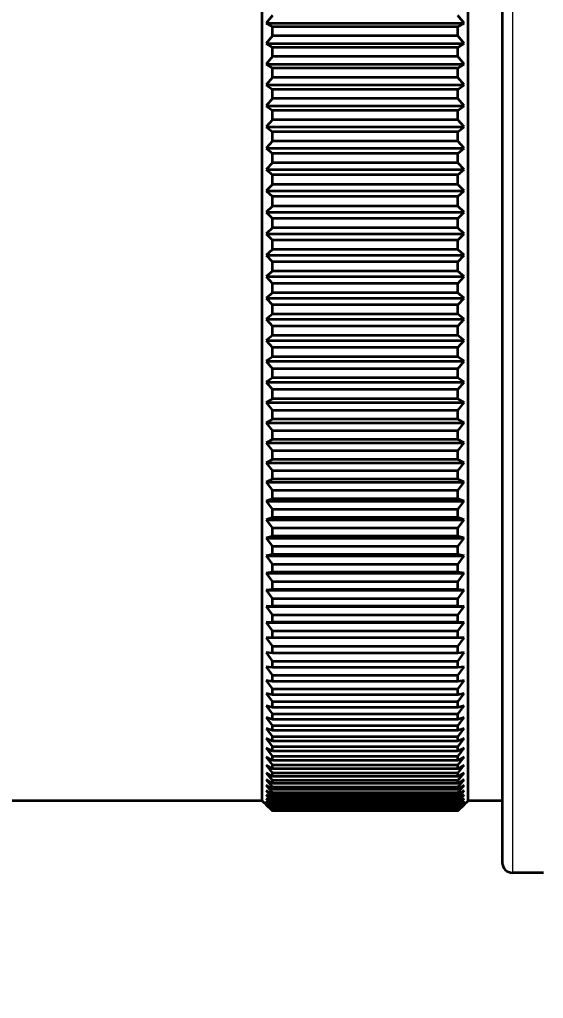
# Model space of a CAD drawing. Extents: x 23 to 417, y 3 to 294.
# Drawn here: x 327.33 to 340.04, y 193.46 to 217.22 of the extents above; entities that cross this region are included whole.
import ezdxf
from ezdxf.enums import TextEntityAlignment as Align

# ---------------------------------------------------------------- set-up
doc = ezdxf.new("R2010")
doc.units = 0
doc.layers.get('0').update_dxf_attribs({"lineweight": 13})
doc.styles.get("Standard").update_dxf_attribs({"font": 'isocp.shx'})
doc.dimstyles.get("Standard").update_dxf_attribs({"dimtxt": 2.5, "dimasz": 2.5, "dimexe": 1.25, "dimexo": 0.625, "dimtad": 1, "dimtxsty": 'Standard', "dimcen": 2.5, "dimadec": 0, "dimazin": 0, "dimtfac": 1, "dimtmove": 0, "dimatfit": 0, "dimfxl": 0, "dimarcsym": 0})

# ---------------------------------------------------------------- blocks, each defined once
blk = doc.blocks.new('*D199')
at = {"color": 34, "lineweight": 13}
for p, q in [((45.716, 194.074), (45.716, 169.46)), ((353.941, 194.074), (353.941, 169.46)), ((45.716, 171.46), (353.941, 171.46))]:
    blk.add_line(p, q, dxfattribs=at)
for points in [[(47.647, 171.978), (45.716, 171.46), (47.647, 170.943)], [(352.01, 170.943), (353.941, 171.46), (352.01, 171.978)]]:
    blk.add_lwpolyline(points, dxfattribs=at)
for s, height, width, p, p2 in [('"L"', 3.5, 1.239293, (194.441, 172.46), (202.031, 172.46)), ('%%p50', 2.45, 1.394616, (204.131, 172.985), (210.797, 172.985))]:
    blk.add_text(s, height=height, dxfattribs=dict(at, width=width)).set_placement(p, p2, align=Align.FIT)
blk = doc.blocks.new('*D200')
at = {"color": 34, "lineweight": 13, "ltscale": 0.421525}
blk.add_line((278.401, 197.011), (278.401, 180.15), dxfattribs=at)
at = {"color": 34, "lineweight": 13, "ltscale": 0.348082}
blk.add_line((353.941, 194.074), (353.941, 180.15), dxfattribs=at)
at = {"color": 34, "lineweight": 13}
blk.add_line((278.401, 182.15), (353.941, 182.15), dxfattribs=at)
for points in [[(280.332, 182.668), (278.401, 182.15), (280.332, 181.633)], [(352.01, 181.633), (353.941, 182.15), (352.01, 182.668)]]:
    blk.add_lwpolyline(points, dxfattribs=at)
for s, height, width, p, p2 in [('/[6.3]', 3.5, 1.346365, (326.333, 183.15), (340.705, 183.15)), ('155', 3.5, 1.524394, (307.009, 183.15), (316.567, 183.15)), ('%%p50', 2.45, 1.394616, (318.667, 183.675), (325.333, 183.675))]:
    blk.add_text(s, height=height, dxfattribs=dict(at, width=width)).set_placement(p, p2, align=Align.FIT)
blk = doc.blocks.new('BLOCK4521')
at = {"color": 7, "lineweight": 13}
blk.add_line((-11.7, 31.5), (-11.7, -31.5), dxfattribs=at)
at = {"color": 7, "lineweight": 35}
for p, q in [((-12.2, 31), (-12.2, -31)), ((-23.85, 2.62), (-23.85, 28)), ((-13.85, 2.62), (-13.85, 28)), ((-23.85, -28), (-23.85, 2.62)), ((-13.85, -28), (-13.85, 2.62)), ((-23.85, -28), (-64.182, -28))]:
    blk.add_line(p, q, dxfattribs=at)
at = {"color": 7, "lineweight": 35, "ltscale": 0.012165}
for p, q in [((-23.35, 10.117), (-23.65, 9.734)), ((-14.05, 9.734), (-14.35, 10.117))]:
    blk.add_line(p, q, dxfattribs=at)
at = {"color": 7, "lineweight": 35, "ltscale": 0.008709}
for p, q in [((-23.65, 9.734), (-23.35, 9.557)), ((-14.35, 9.557), (-14.05, 9.734))]:
    blk.add_line(p, q, dxfattribs=at)
at = {"color": 7, "lineweight": 35, "ltscale": 0.24}
for p, q in [((-23.65, 9.734), (-14.05, 9.734)), ((-23.65, 8.749), (-14.05, 8.749)), ((-23.65, 7.753), (-14.05, 7.753)), ((-23.65, 6.746), (-14.05, 6.746)), ((-23.65, 5.729), (-14.05, 5.729)), ((-23.65, 4.705), (-14.05, 4.705)), ((-23.65, 3.674), (-14.05, 3.674)), ((-23.65, 2.639), (-14.05, 2.639)), ((-23.65, 1.6), (-14.05, 1.6)), ((-23.65, 0.558), (-14.05, 0.558)), ((-23.65, -0.484), (-14.05, -0.484)), ((-23.65, -1.526), (-14.05, -1.526)), ((-23.65, -2.565), (-14.05, -2.565)), ((-23.65, -3.601), (-14.05, -3.601)), ((-23.65, -4.632), (-14.05, -4.632)), ((-23.65, -5.657), (-14.05, -5.657)), ((-23.65, -6.674), (-14.05, -6.674)), ((-23.65, -7.682), (-14.05, -7.682)), ((-23.65, -8.679), (-14.05, -8.679)), ((-23.65, -9.665), (-14.05, -9.665)), ((-23.65, -10.637), (-14.05, -10.637)), ((-23.65, -11.595), (-14.05, -11.595)), ((-23.65, -12.537), (-14.05, -12.537)), ((-23.65, -13.462), (-14.05, -13.462)), ((-23.65, -14.368), (-14.05, -14.368)), ((-23.65, -15.255), (-14.05, -15.255)), ((-23.65, -16.121), (-14.05, -16.121)), ((-23.65, -16.965), (-14.05, -16.965)), ((-23.65, -17.786), (-14.05, -17.786)), ((-23.65, -18.582), (-14.05, -18.582)), ((-23.65, -19.353), (-14.05, -19.353))]:
    blk.add_line(p, q, dxfattribs=at)
at = {"color": 7, "lineweight": 35, "ltscale": 0.010781}
for p, q in [((-23.35, 9.126), (-23.35, 9.557)), ((-14.35, 9.126), (-14.35, 9.557))]:
    blk.add_line(p, q, dxfattribs=at)
at = {"color": 7, "lineweight": 35, "ltscale": 0.225}
for p, q in [((-14.35, 9.557), (-23.35, 9.557)), ((-14.35, 9.126), (-23.35, 9.126)), ((-14.35, 8.558), (-23.35, 8.558)), ((-14.35, 8.122), (-23.35, 8.122)), ((-14.35, 7.548), (-23.35, 7.548)), ((-14.35, 7.107), (-23.35, 7.107)), ((-14.35, 6.527), (-23.35, 6.527)), ((-14.35, 6.082), (-23.35, 6.082)), ((-14.35, 5.498), (-23.35, 5.498)), ((-14.35, 5.049), (-23.35, 5.049)), ((-14.35, 4.461), (-23.35, 4.461)), ((-14.35, 4.009), (-23.35, 4.009)), ((-14.35, 3.417), (-23.35, 3.417)), ((-14.35, 2.964), (-23.35, 2.964)), ((-14.35, 2.37), (-23.35, 2.37)), ((-14.35, 1.914), (-23.35, 1.914)), ((-14.35, 1.318), (-23.35, 1.318)), ((-14.35, 0.862), (-23.35, 0.862)), ((-14.35, 0.266), (-23.35, 0.266)), ((-14.35, -0.191), (-23.35, -0.191)), ((-14.35, -0.788), (-23.35, -0.788)), ((-14.35, -1.244), (-23.35, -1.244)), ((-14.35, -1.84), (-23.35, -1.84)), ((-14.35, -2.295), (-23.35, -2.295)), ((-14.35, -2.889), (-23.35, -2.889)), ((-14.35, -3.343), (-23.35, -3.343)), ((-14.35, -3.935), (-23.35, -3.935)), ((-14.35, -4.387), (-23.35, -4.387)), ((-14.35, -4.976), (-23.35, -4.976)), ((-14.35, -5.424), (-23.35, -5.424)), ((-14.35, -6.009), (-23.35, -6.009)), ((-14.35, -6.455), (-23.35, -6.455)), ((-14.35, -7.034), (-23.35, -7.034)), ((-14.35, -7.476), (-23.35, -7.476)), ((-14.35, -8.05), (-23.35, -8.05)), ((-14.35, -8.487), (-23.35, -8.487)), ((-14.35, -9.055), (-23.35, -9.055)), ((-14.35, -9.487), (-23.35, -9.487)), ((-14.35, -10.047), (-23.35, -10.047)), ((-14.35, -10.473), (-23.35, -10.473)), ((-14.35, -11.026), (-23.35, -11.026)), ((-14.35, -11.445), (-23.35, -11.445)), ((-14.35, -11.989), (-23.35, -11.989)), ((-14.35, -12.402), (-23.35, -12.402)), ((-14.35, -12.937), (-23.35, -12.937)), ((-14.35, -13.342), (-23.35, -13.342)), ((-14.35, -13.866), (-23.35, -13.866)), ((-14.35, -14.263), (-23.35, -14.263)), ((-14.35, -14.777), (-23.35, -14.777)), ((-14.35, -15.165), (-23.35, -15.165)), ((-14.35, -15.667), (-23.35, -15.667)), ((-14.35, -16.047), (-23.35, -16.047)), ((-14.35, -16.536), (-23.35, -16.536)), ((-14.35, -16.906), (-23.35, -16.906)), ((-14.35, -17.383), (-23.35, -17.383)), ((-14.35, -17.742), (-23.35, -17.742)), ((-14.35, -18.205), (-23.35, -18.205)), ((-14.35, -18.554), (-23.35, -18.554)), ((-14.35, -19.003), (-23.35, -19.003)), ((-14.35, -19.341), (-23.35, -19.341)), ((-14.35, -19.775), (-23.35, -19.775)), ((-14.35, -20.101), (-23.35, -20.101)), ((-14.35, -20.52), (-23.35, -20.52)), ((-14.35, -20.834), (-23.35, -20.834)), ((-14.35, -21.237), (-23.35, -21.237)), ((-14.35, -21.538), (-23.35, -21.538)), ((-14.35, -21.925), (-23.35, -21.925)), ((-14.35, -22.213), (-23.35, -22.213)), ((-14.35, -22.582), (-23.35, -22.582)), ((-14.35, -22.858), (-23.35, -22.858)), ((-14.35, -23.209), (-23.35, -23.209)), ((-14.35, -23.471), (-23.35, -23.471)), ((-14.35, -23.805), (-23.35, -23.805)), ((-14.35, -24.053), (-23.35, -24.053)), ((-14.35, -24.368), (-23.35, -24.368)), ((-14.35, -24.601), (-23.35, -24.601)), ((-14.35, -24.897), (-23.35, -24.897)), ((-14.35, -25.116), (-23.35, -25.116)), ((-14.35, -25.393), (-23.35, -25.393)), ((-14.35, -25.597), (-23.35, -25.597)), ((-14.35, -25.853), (-23.35, -25.853)), ((-14.35, -26.042), (-23.35, -26.042)), ((-14.35, -26.279), (-23.35, -26.279)), ((-14.35, -26.452), (-23.35, -26.452)), ((-14.35, -26.669), (-23.35, -26.669)), ((-14.35, -26.826), (-23.35, -26.826)), ((-14.35, -27.022), (-23.35, -27.022)), ((-14.35, -27.163), (-23.35, -27.163)), ((-14.35, -27.338), (-23.35, -27.338)), ((-14.35, -27.464), (-23.35, -27.464)), ((-14.35, -27.617), (-23.35, -27.617)), ((-14.35, -27.726), (-23.35, -27.726)), ((-14.35, -27.858), (-23.35, -27.858)), ((-14.35, -27.951), (-23.35, -27.951)), ((-14.35, -28.062), (-23.35, -28.062)), ((-14.35, -28.138), (-23.35, -28.138)), ((-14.35, -28.226), (-23.35, -28.226)), ((-14.35, -28.286), (-23.35, -28.286)), ((-14.35, -28.353), (-23.35, -28.353)), ((-14.35, -28.395), (-23.35, -28.395)), ((-14.35, -28.44), (-23.35, -28.44)), ((-14.35, -28.466), (-23.35, -28.466)), ((-14.35, -28.489), (-23.35, -28.489)), ((-14.35, -28.498), (-23.35, -28.498)), ((-14.35, -28.499), (-23.35, -28.499))]:
    blk.add_line(p, q, dxfattribs=at)
at = {"color": 7, "lineweight": 35, "ltscale": 0.012031}
for p, q in [((-23.35, 9.126), (-23.65, 8.749)), ((-14.05, 8.749), (-14.35, 9.126))]:
    blk.add_line(p, q, dxfattribs=at)
at = {"color": 7, "lineweight": 35, "ltscale": 0.008893}
for p, q in [((-23.65, 8.749), (-23.35, 8.558)), ((-14.35, 8.558), (-14.05, 8.749))]:
    blk.add_line(p, q, dxfattribs=at)
at = {"color": 7, "lineweight": 35, "ltscale": 0.010912}
for p, q in [((-23.35, 8.122), (-23.35, 8.558)), ((-14.35, 8.122), (-14.35, 8.558))]:
    blk.add_line(p, q, dxfattribs=at)
at = {"color": 7, "lineweight": 35, "ltscale": 0.011889}
for p, q in [((-23.35, 8.122), (-23.65, 7.753)), ((-14.05, 7.753), (-14.35, 8.122))]:
    blk.add_line(p, q, dxfattribs=at)
at = {"color": 7, "lineweight": 35, "ltscale": 0.009082}
for p, q in [((-23.65, 7.753), (-23.35, 7.548)), ((-14.35, 7.548), (-14.05, 7.753))]:
    blk.add_line(p, q, dxfattribs=at)
at = {"color": 7, "lineweight": 35, "ltscale": 0.011028}
for p, q in [((-23.35, 7.107), (-23.35, 7.548)), ((-14.35, 7.107), (-14.35, 7.548))]:
    blk.add_line(p, q, dxfattribs=at)
at = {"color": 7, "lineweight": 35, "ltscale": 0.011738}
for p, q in [((-23.35, 7.107), (-23.65, 6.746)), ((-14.05, 6.746), (-14.35, 7.107))]:
    blk.add_line(p, q, dxfattribs=at)
at = {"color": 7, "lineweight": 35, "ltscale": 0.009277}
for p, q in [((-23.65, 6.746), (-23.35, 6.527)), ((-14.35, 6.527), (-14.05, 6.746))]:
    blk.add_line(p, q, dxfattribs=at)
at = {"color": 7, "lineweight": 35, "ltscale": 0.011129}
for p, q in [((-23.35, 6.082), (-23.35, 6.527)), ((-14.35, 6.082), (-14.35, 6.527))]:
    blk.add_line(p, q, dxfattribs=at)
at = {"color": 7, "lineweight": 35, "ltscale": 0.011579}
for p, q in [((-23.35, 6.082), (-23.65, 5.729)), ((-14.05, 5.729), (-14.35, 6.082))]:
    blk.add_line(p, q, dxfattribs=at)
at = {"color": 7, "lineweight": 35, "ltscale": 0.009475}
for p, q in [((-23.65, 5.729), (-23.35, 5.498)), ((-14.35, 5.498), (-14.05, 5.729))]:
    blk.add_line(p, q, dxfattribs=at)
at = {"color": 7, "lineweight": 35, "ltscale": 0.011215}
for p, q in [((-23.35, 5.049), (-23.35, 5.498)), ((-14.35, 5.049), (-14.35, 5.498))]:
    blk.add_line(p, q, dxfattribs=at)
at = {"color": 7, "lineweight": 35, "ltscale": 0.011412}
for p, q in [((-23.35, 5.049), (-23.65, 4.705)), ((-14.05, 4.705), (-14.35, 5.049)), ((-23.35, -0.191), (-23.35, 0.266)), ((-14.35, -0.191), (-14.35, 0.266))]:
    blk.add_line(p, q, dxfattribs=at)
at = {"color": 7, "lineweight": 35, "ltscale": 0.009675}
for p, q in [((-23.65, 4.705), (-23.35, 4.461)), ((-14.35, 4.461), (-14.05, 4.705))]:
    blk.add_line(p, q, dxfattribs=at)
at = {"color": 7, "lineweight": 35, "ltscale": 0.011285}
for p, q in [((-23.35, 4.009), (-23.35, 4.461)), ((-14.35, 4.009), (-14.35, 4.461))]:
    blk.add_line(p, q, dxfattribs=at)
at = {"color": 7, "lineweight": 35, "ltscale": 0.011238}
for p, q in [((-23.35, 4.009), (-23.65, 3.674)), ((-14.05, 3.674), (-14.35, 4.009))]:
    blk.add_line(p, q, dxfattribs=at)
at = {"color": 7, "lineweight": 35, "ltscale": 0.009876}
for p, q in [((-23.65, 3.674), (-23.35, 3.417)), ((-14.35, 3.417), (-14.05, 3.674))]:
    blk.add_line(p, q, dxfattribs=at)
at = {"color": 7, "lineweight": 35, "ltscale": 0.01134}
for p, q in [((-23.35, 2.964), (-23.35, 3.417)), ((-14.35, 2.964), (-14.35, 3.417))]:
    blk.add_line(p, q, dxfattribs=at)
at = {"color": 7, "lineweight": 35, "ltscale": 0.011058}
for p, q in [((-23.35, 2.964), (-23.65, 2.639)), ((-14.05, 2.639), (-14.35, 2.964))]:
    blk.add_line(p, q, dxfattribs=at)
at = {"color": 7, "lineweight": 35, "ltscale": 0.010077}
for p, q in [((-23.65, 2.639), (-23.35, 2.37)), ((-14.35, 2.37), (-14.05, 2.639))]:
    blk.add_line(p, q, dxfattribs=at)
at = {"color": 7, "lineweight": 35, "ltscale": 0.010873}
for p, q in [((-23.35, 1.914), (-23.65, 1.6)), ((-14.05, 1.6), (-14.35, 1.914))]:
    blk.add_line(p, q, dxfattribs=at)
at = {"color": 7, "lineweight": 35, "ltscale": 0.011379}
for p, q in [((-23.35, 1.914), (-23.35, 2.37)), ((-14.35, 1.914), (-14.35, 2.37))]:
    blk.add_line(p, q, dxfattribs=at)
at = {"color": 7, "lineweight": 35, "ltscale": 0.010277}
for p, q in [((-23.65, 1.6), (-23.35, 1.318)), ((-14.35, 1.318), (-14.05, 1.6))]:
    blk.add_line(p, q, dxfattribs=at)
at = {"color": 7, "lineweight": 35, "ltscale": 0.011403}
for p, q in [((-23.35, 0.862), (-23.35, 1.318)), ((-14.35, 0.862), (-14.35, 1.318))]:
    blk.add_line(p, q, dxfattribs=at)
at = {"color": 7, "lineweight": 35, "ltscale": 0.010683}
for p, q in [((-23.35, 0.862), (-23.65, 0.558)), ((-14.05, 0.558), (-14.35, 0.862))]:
    blk.add_line(p, q, dxfattribs=at)
at = {"color": 7, "lineweight": 35, "ltscale": 0.010474}
for p, q in [((-23.65, 0.558), (-23.35, 0.266)), ((-14.35, 0.266), (-14.05, 0.558))]:
    blk.add_line(p, q, dxfattribs=at)
at = {"color": 7, "lineweight": 35, "ltscale": 0.010488}
for p, q in [((-23.35, -0.191), (-23.65, -0.484)), ((-14.05, -0.484), (-14.35, -0.191))]:
    blk.add_line(p, q, dxfattribs=at)
at = {"color": 7, "lineweight": 35, "ltscale": 0.010669}
for p, q in [((-23.65, -0.484), (-23.35, -0.788)), ((-14.35, -0.788), (-14.05, -0.484))]:
    blk.add_line(p, q, dxfattribs=at)
at = {"color": 7, "lineweight": 35, "ltscale": 0.011404}
for p, q in [((-23.35, -1.244), (-23.35, -0.788)), ((-14.35, -1.244), (-14.35, -0.788))]:
    blk.add_line(p, q, dxfattribs=at)
at = {"color": 7, "lineweight": 35, "ltscale": 0.010291}
for p, q in [((-23.35, -1.244), (-23.65, -1.526)), ((-14.05, -1.526), (-14.35, -1.244))]:
    blk.add_line(p, q, dxfattribs=at)
at = {"color": 7, "lineweight": 35, "ltscale": 0.01086}
for p, q in [((-23.65, -1.526), (-23.35, -1.84)), ((-14.35, -1.84), (-14.05, -1.526))]:
    blk.add_line(p, q, dxfattribs=at)
at = {"color": 7, "lineweight": 35, "ltscale": 0.011382}
for p, q in [((-23.35, -2.295), (-23.35, -1.84)), ((-14.35, -2.295), (-14.35, -1.84))]:
    blk.add_line(p, q, dxfattribs=at)
at = {"color": 7, "lineweight": 35, "ltscale": 0.010091}
for p, q in [((-23.35, -2.295), (-23.65, -2.565)), ((-14.05, -2.565), (-14.35, -2.295))]:
    blk.add_line(p, q, dxfattribs=at)
at = {"color": 7, "lineweight": 35, "ltscale": 0.011045}
for p, q in [((-23.65, -2.565), (-23.35, -2.889)), ((-14.35, -2.889), (-14.05, -2.565))]:
    blk.add_line(p, q, dxfattribs=at)
at = {"color": 7, "lineweight": 35, "ltscale": 0.011343}
for p, q in [((-23.35, -3.343), (-23.35, -2.889)), ((-14.35, -3.343), (-14.35, -2.889))]:
    blk.add_line(p, q, dxfattribs=at)
at = {"color": 7, "lineweight": 35, "ltscale": 0.00989}
for p, q in [((-23.35, -3.343), (-23.65, -3.601)), ((-14.05, -3.601), (-14.35, -3.343))]:
    blk.add_line(p, q, dxfattribs=at)
at = {"color": 7, "lineweight": 35, "ltscale": 0.011226}
for p, q in [((-23.65, -3.601), (-23.35, -3.935)), ((-14.35, -3.935), (-14.05, -3.601))]:
    blk.add_line(p, q, dxfattribs=at)
at = {"color": 7, "lineweight": 35, "ltscale": 0.011289}
for p, q in [((-23.35, -4.387), (-23.35, -3.935)), ((-14.35, -4.387), (-14.35, -3.935))]:
    blk.add_line(p, q, dxfattribs=at)
at = {"color": 7, "lineweight": 35, "ltscale": 0.009689}
for p, q in [((-23.35, -4.387), (-23.65, -4.632)), ((-14.05, -4.632), (-14.35, -4.387))]:
    blk.add_line(p, q, dxfattribs=at)
at = {"color": 7, "lineweight": 35, "ltscale": 0.0114}
for p, q in [((-23.65, -4.632), (-23.35, -4.976)), ((-14.35, -4.976), (-14.05, -4.632))]:
    blk.add_line(p, q, dxfattribs=at)
at = {"color": 7, "lineweight": 35, "ltscale": 0.01122}
for p, q in [((-23.35, -5.424), (-23.35, -4.976)), ((-14.35, -5.424), (-14.35, -4.976))]:
    blk.add_line(p, q, dxfattribs=at)
at = {"color": 7, "lineweight": 35, "ltscale": 0.009489}
for p, q in [((-23.35, -5.424), (-23.65, -5.657)), ((-14.05, -5.657), (-14.35, -5.424))]:
    blk.add_line(p, q, dxfattribs=at)
at = {"color": 7, "lineweight": 35, "ltscale": 0.011567}
for p, q in [((-23.65, -5.657), (-23.35, -6.009)), ((-14.35, -6.009), (-14.05, -5.657))]:
    blk.add_line(p, q, dxfattribs=at)
at = {"color": 7, "lineweight": 35, "ltscale": 0.011136}
for p, q in [((-23.35, -6.455), (-23.35, -6.009)), ((-14.35, -6.455), (-14.35, -6.009))]:
    blk.add_line(p, q, dxfattribs=at)
at = {"color": 7, "lineweight": 35, "ltscale": 0.009291}
for p, q in [((-23.35, -6.455), (-23.65, -6.674)), ((-14.05, -6.674), (-14.35, -6.455))]:
    blk.add_line(p, q, dxfattribs=at)
at = {"color": 7, "lineweight": 35, "ltscale": 0.011727}
for p, q in [((-23.65, -6.674), (-23.35, -7.034)), ((-14.35, -7.034), (-14.05, -6.674))]:
    blk.add_line(p, q, dxfattribs=at)
at = {"color": 7, "lineweight": 35, "ltscale": 0.011036}
for p, q in [((-23.35, -7.476), (-23.35, -7.034)), ((-14.35, -7.476), (-14.35, -7.034))]:
    blk.add_line(p, q, dxfattribs=at)
at = {"color": 7, "lineweight": 35, "ltscale": 0.009096}
for p, q in [((-23.35, -7.476), (-23.65, -7.682)), ((-14.05, -7.682), (-14.35, -7.476))]:
    blk.add_line(p, q, dxfattribs=at)
at = {"color": 7, "lineweight": 35, "ltscale": 0.011878}
for p, q in [((-23.65, -7.682), (-23.35, -8.05)), ((-14.35, -8.05), (-14.05, -7.682))]:
    blk.add_line(p, q, dxfattribs=at)
at = {"color": 7, "lineweight": 35, "ltscale": 0.010921}
for p, q in [((-23.35, -8.487), (-23.35, -8.05)), ((-14.35, -8.487), (-14.35, -8.05))]:
    blk.add_line(p, q, dxfattribs=at)
at = {"color": 7, "lineweight": 35, "ltscale": 0.008906}
for p, q in [((-23.35, -8.487), (-23.65, -8.679)), ((-14.05, -8.679), (-14.35, -8.487))]:
    blk.add_line(p, q, dxfattribs=at)
at = {"color": 7, "lineweight": 35, "ltscale": 0.012022}
for p, q in [((-23.65, -8.679), (-23.35, -9.055)), ((-14.35, -9.055), (-14.05, -8.679))]:
    blk.add_line(p, q, dxfattribs=at)
at = {"color": 7, "lineweight": 35, "ltscale": 0.008722}
for p, q in [((-23.35, -9.487), (-23.65, -9.665)), ((-14.05, -9.665), (-14.35, -9.487))]:
    blk.add_line(p, q, dxfattribs=at)
at = {"color": 7, "lineweight": 35, "ltscale": 0.010791}
for p, q in [((-23.35, -9.487), (-23.35, -9.055)), ((-14.35, -9.487), (-14.35, -9.055))]:
    blk.add_line(p, q, dxfattribs=at)
at = {"color": 7, "lineweight": 35, "ltscale": 0.012156}
for p, q in [((-23.65, -9.665), (-23.35, -10.047)), ((-14.35, -10.047), (-14.05, -9.665))]:
    blk.add_line(p, q, dxfattribs=at)
at = {"color": 7, "lineweight": 35, "ltscale": 0.010646}
for p, q in [((-23.35, -10.473), (-23.35, -10.047)), ((-14.35, -10.473), (-14.35, -10.047))]:
    blk.add_line(p, q, dxfattribs=at)
at = {"color": 7, "lineweight": 35, "ltscale": 0.008545}
for p, q in [((-23.35, -10.473), (-23.65, -10.637)), ((-14.05, -10.637), (-14.35, -10.473))]:
    blk.add_line(p, q, dxfattribs=at)
at = {"color": 7, "lineweight": 35, "ltscale": 0.01228}
for p, q in [((-23.65, -10.637), (-23.35, -11.026)), ((-14.35, -11.026), (-14.05, -10.637))]:
    blk.add_line(p, q, dxfattribs=at)
at = {"color": 7, "lineweight": 35, "ltscale": 0.010487}
for p, q in [((-23.35, -11.445), (-23.35, -11.026)), ((-14.35, -11.445), (-14.35, -11.026))]:
    blk.add_line(p, q, dxfattribs=at)
at = {"color": 7, "lineweight": 35, "ltscale": 0.008378}
for p, q in [((-23.35, -11.445), (-23.65, -11.595)), ((-14.05, -11.595), (-14.35, -11.445))]:
    blk.add_line(p, q, dxfattribs=at)
at = {"color": 7, "lineweight": 35, "ltscale": 0.012395}
for p, q in [((-23.65, -11.595), (-23.35, -11.989)), ((-14.35, -11.989), (-14.05, -11.595))]:
    blk.add_line(p, q, dxfattribs=at)
at = {"color": 7, "lineweight": 35, "ltscale": 0.010314}
for p, q in [((-23.35, -12.402), (-23.35, -11.989)), ((-14.35, -12.402), (-14.35, -11.989))]:
    blk.add_line(p, q, dxfattribs=at)
at = {"color": 7, "lineweight": 35, "ltscale": 0.008221}
for p, q in [((-23.35, -12.402), (-23.65, -12.537)), ((-14.05, -12.537), (-14.35, -12.402))]:
    blk.add_line(p, q, dxfattribs=at)
at = {"color": 7, "lineweight": 35, "ltscale": 0.0125}
for p, q in [((-23.65, -12.537), (-23.35, -12.937)), ((-14.35, -12.937), (-14.05, -12.537))]:
    blk.add_line(p, q, dxfattribs=at)
at = {"color": 7, "lineweight": 35, "ltscale": 0.010126}
for p, q in [((-23.35, -13.342), (-23.35, -12.937)), ((-14.35, -13.342), (-14.35, -12.937))]:
    blk.add_line(p, q, dxfattribs=at)
at = {"color": 7, "lineweight": 35, "ltscale": 0.008076}
for p, q in [((-23.35, -13.342), (-23.65, -13.462)), ((-14.05, -13.462), (-14.35, -13.342))]:
    blk.add_line(p, q, dxfattribs=at)
at = {"color": 7, "lineweight": 35, "ltscale": 0.012594}
for p, q in [((-23.65, -13.462), (-23.35, -13.866)), ((-14.35, -13.866), (-14.05, -13.462))]:
    blk.add_line(p, q, dxfattribs=at)
at = {"color": 7, "lineweight": 35, "ltscale": 0.009925}
for p, q in [((-23.35, -14.263), (-23.35, -13.866)), ((-14.35, -14.263), (-14.35, -13.866))]:
    blk.add_line(p, q, dxfattribs=at)
at = {"color": 7, "lineweight": 35, "ltscale": 0.007944}
for p, q in [((-23.35, -14.263), (-23.65, -14.368)), ((-14.05, -14.368), (-14.35, -14.263))]:
    blk.add_line(p, q, dxfattribs=at)
at = {"color": 7, "lineweight": 35, "ltscale": 0.012678}
for p, q in [((-23.65, -14.368), (-23.35, -14.777)), ((-14.35, -14.777), (-14.05, -14.368))]:
    blk.add_line(p, q, dxfattribs=at)
at = {"color": 7, "lineweight": 35, "ltscale": 0.007827}
for p, q in [((-23.35, -15.165), (-23.65, -15.255)), ((-14.05, -15.255), (-14.35, -15.165))]:
    blk.add_line(p, q, dxfattribs=at)
at = {"color": 7, "lineweight": 35, "ltscale": 0.00971}
for p, q in [((-23.35, -15.165), (-23.35, -14.777)), ((-14.35, -15.165), (-14.35, -14.777))]:
    blk.add_line(p, q, dxfattribs=at)
at = {"color": 7, "lineweight": 35, "ltscale": 0.01275}
for p, q in [((-23.65, -15.255), (-23.35, -15.667)), ((-14.35, -15.667), (-14.05, -15.255))]:
    blk.add_line(p, q, dxfattribs=at)
at = {"color": 7, "lineweight": 35, "ltscale": 0.009482}
for p, q in [((-23.35, -16.047), (-23.35, -15.667)), ((-14.35, -16.047), (-14.35, -15.667))]:
    blk.add_line(p, q, dxfattribs=at)
at = {"color": 7, "lineweight": 35, "ltscale": 0.007726}
for p, q in [((-23.35, -16.047), (-23.65, -16.121)), ((-14.05, -16.121), (-14.35, -16.047))]:
    blk.add_line(p, q, dxfattribs=at)
at = {"color": 7, "lineweight": 35, "ltscale": 0.012811}
for p, q in [((-23.65, -16.121), (-23.35, -16.536)), ((-14.35, -16.536), (-14.05, -16.121))]:
    blk.add_line(p, q, dxfattribs=at)
at = {"color": 7, "lineweight": 35, "ltscale": 0.009241}
for p, q in [((-23.35, -16.906), (-23.35, -16.536)), ((-14.35, -16.906), (-14.35, -16.536))]:
    blk.add_line(p, q, dxfattribs=at)
at = {"color": 7, "lineweight": 35, "ltscale": 0.007643}
for p, q in [((-23.35, -16.906), (-23.65, -16.965)), ((-14.05, -16.965), (-14.35, -16.906))]:
    blk.add_line(p, q, dxfattribs=at)
at = {"color": 7, "lineweight": 35, "ltscale": 0.012861}
for p, q in [((-23.65, -16.965), (-23.35, -17.383)), ((-14.35, -17.383), (-14.05, -16.965))]:
    blk.add_line(p, q, dxfattribs=at)
at = {"color": 7, "lineweight": 35, "ltscale": 0.008987}
for p, q in [((-23.35, -17.742), (-23.35, -17.383)), ((-14.35, -17.742), (-14.35, -17.383)), ((-23.35, -27.163), (-23.65, -26.965)), ((-14.05, -26.965), (-14.35, -27.163))]:
    blk.add_line(p, q, dxfattribs=at)
at = {"color": 7, "lineweight": 35, "ltscale": 0.007578}
for p, q in [((-23.35, -17.742), (-23.65, -17.786)), ((-14.05, -17.786), (-14.35, -17.742))]:
    blk.add_line(p, q, dxfattribs=at)
at = {"color": 7, "lineweight": 35, "ltscale": 0.0129}
for p, q in [((-23.65, -17.786), (-23.35, -18.205)), ((-14.35, -18.205), (-14.05, -17.786))]:
    blk.add_line(p, q, dxfattribs=at)
at = {"color": 7, "lineweight": 35, "ltscale": 0.008721}
for p, q in [((-23.35, -18.554), (-23.35, -18.205)), ((-14.35, -18.554), (-14.35, -18.205))]:
    blk.add_line(p, q, dxfattribs=at)
at = {"color": 7, "lineweight": 35, "ltscale": 0.007532}
for p, q in [((-23.35, -18.554), (-23.65, -18.582)), ((-14.05, -18.582), (-14.35, -18.554))]:
    blk.add_line(p, q, dxfattribs=at)
at = {"color": 7, "lineweight": 35, "ltscale": 0.012927}
for p, q in [((-23.65, -18.582), (-23.35, -19.003)), ((-14.35, -19.003), (-14.05, -18.582))]:
    blk.add_line(p, q, dxfattribs=at)
at = {"color": 7, "lineweight": 35, "ltscale": 0.008443}
for p, q in [((-23.35, -19.341), (-23.35, -19.003)), ((-14.35, -19.341), (-14.35, -19.003))]:
    blk.add_line(p, q, dxfattribs=at)
at = {"color": 7, "lineweight": 35, "ltscale": 0.007506}
for p, q in [((-23.35, -19.341), (-23.65, -19.353)), ((-14.05, -19.353), (-14.35, -19.341))]:
    blk.add_line(p, q, dxfattribs=at)
at = {"color": 7, "lineweight": 35, "ltscale": 0.012942}
for p, q in [((-23.65, -19.353), (-23.35, -19.775)), ((-14.35, -19.775), (-14.05, -19.353))]:
    blk.add_line(p, q, dxfattribs=at)
at = {"color": 7, "lineweight": 35, "ltscale": 0.008154}
for p, q in [((-23.35, -20.101), (-23.35, -19.775)), ((-14.35, -20.101), (-14.35, -19.775))]:
    blk.add_line(p, q, dxfattribs=at)
at = {"color": 7, "lineweight": 35, "ltscale": 0.012945}
for p, q in [((-23.65, -20.098), (-23.35, -20.52)), ((-14.35, -20.52), (-14.05, -20.098))]:
    blk.add_line(p, q, dxfattribs=at)
at = {"color": 7, "lineweight": 35, "ltscale": 0.0075}
for p, q in [((-23.35, -20.101), (-23.65, -20.098)), ((-14.05, -20.098), (-14.35, -20.101))]:
    blk.add_line(p, q, dxfattribs=at)
at = {"color": 7, "lineweight": 35, "ltscale": 0.012937}
for p, q in [((-23.65, -20.815), (-23.35, -21.237)), ((-14.35, -21.237), (-14.05, -20.815))]:
    blk.add_line(p, q, dxfattribs=at)
at = {"color": 7, "lineweight": 35, "ltscale": 0.007515}
for p, q in [((-23.35, -20.834), (-23.65, -20.815)), ((-14.05, -20.815), (-14.35, -20.834))]:
    blk.add_line(p, q, dxfattribs=at)
at = {"color": 7, "lineweight": 35, "ltscale": 0.007853}
for p, q in [((-23.35, -20.834), (-23.35, -20.52)), ((-14.35, -20.834), (-14.35, -20.52))]:
    blk.add_line(p, q, dxfattribs=at)
at = {"color": 7, "lineweight": 35, "ltscale": 0.007542}
for p, q in [((-23.35, -21.538), (-23.35, -21.237)), ((-14.35, -21.538), (-14.35, -21.237))]:
    blk.add_line(p, q, dxfattribs=at)
at = {"color": 7, "lineweight": 35, "ltscale": 0.012917}
for p, q in [((-23.65, -21.504), (-23.35, -21.925)), ((-14.35, -21.925), (-14.05, -21.504))]:
    blk.add_line(p, q, dxfattribs=at)
at = {"color": 7, "lineweight": 35, "ltscale": 0.007549}
for p, q in [((-23.35, -21.538), (-23.65, -21.504)), ((-14.05, -21.504), (-14.35, -21.538))]:
    blk.add_line(p, q, dxfattribs=at)
at = {"color": 7, "lineweight": 35, "ltscale": 0.012885}
for p, q in [((-23.65, -22.163), (-23.35, -22.582)), ((-14.35, -22.582), (-14.05, -22.163))]:
    blk.add_line(p, q, dxfattribs=at)
at = {"color": 7, "lineweight": 35, "ltscale": 0.007604}
for p, q in [((-23.35, -22.213), (-23.65, -22.163)), ((-14.05, -22.163), (-14.35, -22.213))]:
    blk.add_line(p, q, dxfattribs=at)
at = {"color": 7, "lineweight": 35, "ltscale": 0.00722}
for p, q in [((-23.35, -22.213), (-23.35, -21.925)), ((-14.35, -22.213), (-14.35, -21.925))]:
    blk.add_line(p, q, dxfattribs=at)
at = {"color": 7, "lineweight": 35, "ltscale": 0.012841}
for p, q in [((-23.65, -22.793), (-23.35, -23.209)), ((-14.35, -23.209), (-14.05, -22.793))]:
    blk.add_line(p, q, dxfattribs=at)
at = {"color": 7, "lineweight": 35, "ltscale": 0.007677}
for p, q in [((-23.35, -22.858), (-23.65, -22.793)), ((-14.05, -22.793), (-14.35, -22.858))]:
    blk.add_line(p, q, dxfattribs=at)
at = {"color": 7, "lineweight": 35, "ltscale": 0.006889}
for p, q in [((-23.35, -22.858), (-23.35, -22.582)), ((-14.35, -22.858), (-14.35, -22.582))]:
    blk.add_line(p, q, dxfattribs=at)
at = {"color": 7, "lineweight": 35, "ltscale": 0.006548}
for p, q in [((-23.35, -23.471), (-23.35, -23.209)), ((-14.35, -23.471), (-14.35, -23.209))]:
    blk.add_line(p, q, dxfattribs=at)
at = {"color": 7, "lineweight": 35, "ltscale": 0.012787}
for p, q in [((-23.65, -23.391), (-23.35, -23.805)), ((-14.35, -23.805), (-14.05, -23.391))]:
    blk.add_line(p, q, dxfattribs=at)
at = {"color": 7, "lineweight": 35, "ltscale": 0.007768}
for p, q in [((-23.35, -23.471), (-23.65, -23.391)), ((-14.05, -23.391), (-14.35, -23.471))]:
    blk.add_line(p, q, dxfattribs=at)
at = {"color": 7, "lineweight": 35, "ltscale": 0.01272}
for p, q in [((-23.65, -23.957), (-23.35, -24.368)), ((-14.35, -24.368), (-14.05, -23.957))]:
    blk.add_line(p, q, dxfattribs=at)
at = {"color": 7, "lineweight": 35, "ltscale": 0.007875}
for p, q in [((-23.35, -24.053), (-23.65, -23.957)), ((-14.05, -23.957), (-14.35, -24.053))]:
    blk.add_line(p, q, dxfattribs=at)
at = {"color": 7, "lineweight": 35, "ltscale": 0.006198}
for p, q in [((-23.35, -24.053), (-23.35, -23.805)), ((-14.35, -24.053), (-14.35, -23.805))]:
    blk.add_line(p, q, dxfattribs=at)
at = {"color": 7, "lineweight": 35, "ltscale": 0.012643}
for p, q in [((-23.65, -24.49), (-23.35, -24.897)), ((-14.35, -24.897), (-14.05, -24.49))]:
    blk.add_line(p, q, dxfattribs=at)
at = {"color": 7, "lineweight": 35, "ltscale": 0.007999}
for p, q in [((-23.35, -24.601), (-23.65, -24.49)), ((-14.05, -24.49), (-14.35, -24.601))]:
    blk.add_line(p, q, dxfattribs=at)
at = {"color": 7, "lineweight": 35, "ltscale": 0.00584}
for p, q in [((-23.35, -24.601), (-23.35, -24.368)), ((-14.35, -24.601), (-14.35, -24.368))]:
    blk.add_line(p, q, dxfattribs=at)
at = {"color": 7, "lineweight": 35, "ltscale": 0.012555}
for p, q in [((-23.65, -24.99), (-23.35, -25.393)), ((-14.35, -25.393), (-14.05, -24.99))]:
    blk.add_line(p, q, dxfattribs=at)
at = {"color": 7, "lineweight": 35, "ltscale": 0.008136}
for p, q in [((-23.35, -25.116), (-23.65, -24.99)), ((-14.05, -24.99), (-14.35, -25.116))]:
    blk.add_line(p, q, dxfattribs=at)
at = {"color": 7, "lineweight": 35, "ltscale": 0.005474}
for p, q in [((-23.35, -25.116), (-23.35, -24.897)), ((-14.35, -25.116), (-14.35, -24.897))]:
    blk.add_line(p, q, dxfattribs=at)
at = {"color": 7, "lineweight": 35, "ltscale": 0.012456}
for p, q in [((-23.65, -25.456), (-23.35, -25.853)), ((-14.35, -25.853), (-14.05, -25.456))]:
    blk.add_line(p, q, dxfattribs=at)
at = {"color": 7, "lineweight": 35, "ltscale": 0.008287}
for p, q in [((-23.35, -25.597), (-23.65, -25.456)), ((-14.05, -25.456), (-14.35, -25.597))]:
    blk.add_line(p, q, dxfattribs=at)
at = {"color": 7, "lineweight": 35, "ltscale": 0.0051}
for p, q in [((-23.35, -25.597), (-23.35, -25.393)), ((-14.35, -25.597), (-14.35, -25.393))]:
    blk.add_line(p, q, dxfattribs=at)
at = {"color": 7, "lineweight": 35, "ltscale": 0.012347}
for p, q in [((-23.65, -25.887), (-23.35, -26.279)), ((-14.35, -26.279), (-14.05, -25.887))]:
    blk.add_line(p, q, dxfattribs=at)
at = {"color": 7, "lineweight": 35, "ltscale": 0.008449}
for p, q in [((-23.35, -26.042), (-23.65, -25.887)), ((-14.05, -25.887), (-14.35, -26.042))]:
    blk.add_line(p, q, dxfattribs=at)
at = {"color": 7, "lineweight": 35, "ltscale": 0.004719}
for p, q in [((-23.35, -26.042), (-23.35, -25.853)), ((-14.35, -26.042), (-14.35, -25.853))]:
    blk.add_line(p, q, dxfattribs=at)
at = {"color": 7, "lineweight": 35, "ltscale": 0.012228}
for p, q in [((-23.65, -26.282), (-23.35, -26.669)), ((-14.35, -26.669), (-14.05, -26.282))]:
    blk.add_line(p, q, dxfattribs=at)
at = {"color": 7, "lineweight": 35, "ltscale": 0.00862}
for p, q in [((-23.35, -26.452), (-23.65, -26.282)), ((-14.05, -26.282), (-14.35, -26.452))]:
    blk.add_line(p, q, dxfattribs=at)
at = {"color": 7, "lineweight": 35, "ltscale": 0.004332}
for p, q in [((-23.35, -26.452), (-23.35, -26.279)), ((-14.35, -26.452), (-14.35, -26.279))]:
    blk.add_line(p, q, dxfattribs=at)
at = {"color": 7, "lineweight": 35, "ltscale": 0.012099}
for p, q in [((-23.65, -26.642), (-23.35, -27.022)), ((-14.35, -27.022), (-14.05, -26.642))]:
    blk.add_line(p, q, dxfattribs=at)
at = {"color": 7, "lineweight": 35, "ltscale": 0.0088}
for p, q in [((-23.35, -26.826), (-23.65, -26.642)), ((-14.05, -26.642), (-14.35, -26.826))]:
    blk.add_line(p, q, dxfattribs=at)
at = {"color": 7, "lineweight": 35, "ltscale": 0.011961}
for p, q in [((-23.65, -26.965), (-23.35, -27.338)), ((-14.35, -27.338), (-14.05, -26.965))]:
    blk.add_line(p, q, dxfattribs=at)
at = {"color": 7, "lineweight": 35, "ltscale": 0.003939}
for p, q in [((-23.35, -26.826), (-23.35, -26.669)), ((-14.35, -26.826), (-14.35, -26.669))]:
    blk.add_line(p, q, dxfattribs=at)
at = {"color": 7, "lineweight": 35, "ltscale": 0.003541}
for p, q in [((-23.35, -27.163), (-23.35, -27.022)), ((-14.35, -27.163), (-14.35, -27.022))]:
    blk.add_line(p, q, dxfattribs=at)
at = {"color": 7, "lineweight": 35, "ltscale": 0.011814}
for p, q in [((-23.65, -27.252), (-23.35, -27.617)), ((-14.35, -27.617), (-14.05, -27.252))]:
    blk.add_line(p, q, dxfattribs=at)
at = {"color": 7, "lineweight": 35, "ltscale": 0.009179}
for p, q in [((-23.35, -27.464), (-23.65, -27.252)), ((-14.05, -27.252), (-14.35, -27.464))]:
    blk.add_line(p, q, dxfattribs=at)
at = {"color": 7, "lineweight": 35, "ltscale": 0.011659}
for p, q in [((-23.65, -27.501), (-23.35, -27.858)), ((-14.35, -27.858), (-14.05, -27.501))]:
    blk.add_line(p, q, dxfattribs=at)
at = {"color": 7, "lineweight": 35, "ltscale": 0.009375}
for p, q in [((-23.35, -27.726), (-23.65, -27.501)), ((-14.05, -27.501), (-14.35, -27.726))]:
    blk.add_line(p, q, dxfattribs=at)
at = {"color": 7, "lineweight": 35, "ltscale": 0.003137}
for p, q in [((-23.35, -27.464), (-23.35, -27.338)), ((-14.35, -27.464), (-14.35, -27.338))]:
    blk.add_line(p, q, dxfattribs=at)
at = {"color": 7, "lineweight": 35, "ltscale": 0.0084}
for p, q in [((-23.85, -28), (-23.612, -28.238)), ((-13.85, -28), (-14.088, -28.238))]:
    blk.add_line(p, q, dxfattribs=at)
at = {"color": 7, "lineweight": 35, "ltscale": 0.011496}
for p, q in [((-23.65, -27.713), (-23.35, -28.062)), ((-14.35, -28.062), (-14.05, -27.713))]:
    blk.add_line(p, q, dxfattribs=at)
at = {"color": 7, "lineweight": 35, "ltscale": 0.009574}
for p, q in [((-23.35, -27.951), (-23.65, -27.713)), ((-14.05, -27.713), (-14.35, -27.951))]:
    blk.add_line(p, q, dxfattribs=at)
at = {"color": 7, "lineweight": 35, "ltscale": 0.011326}
for p, q in [((-23.65, -27.887), (-23.35, -28.226)), ((-14.35, -28.226), (-14.05, -27.887))]:
    blk.add_line(p, q, dxfattribs=at)
at = {"color": 7, "lineweight": 35, "ltscale": 0.009775}
for p, q in [((-23.35, -28.138), (-23.65, -27.887)), ((-14.05, -27.887), (-14.35, -28.138))]:
    blk.add_line(p, q, dxfattribs=at)
at = {"color": 7, "lineweight": 35, "ltscale": 0.011149}
for p, q in [((-23.65, -28.023), (-23.35, -28.353)), ((-14.35, -28.353), (-14.05, -28.023))]:
    blk.add_line(p, q, dxfattribs=at)
at = {"color": 7, "lineweight": 35, "ltscale": 0.009976}
for p, q in [((-23.35, -28.286), (-23.65, -28.023)), ((-14.05, -28.023), (-14.35, -28.286))]:
    blk.add_line(p, q, dxfattribs=at)
at = {"color": 7, "lineweight": 35, "ltscale": 0.00273}
for p, q in [((-23.35, -27.726), (-23.35, -27.617)), ((-14.35, -27.726), (-14.35, -27.617))]:
    blk.add_line(p, q, dxfattribs=at)
at = {"color": 7, "lineweight": 35, "ltscale": 0.002318}
for p, q in [((-23.35, -27.951), (-23.35, -27.858)), ((-14.35, -27.951), (-14.35, -27.858))]:
    blk.add_line(p, q, dxfattribs=at)
at = {"color": 7, "lineweight": 35, "ltscale": 0.04125}
blk.add_line((-12.2, -28), (-13.85, -28), dxfattribs=at)
at = {"color": 7, "lineweight": 35, "ltscale": 0.010966}
for p, q in [((-23.65, -28.12), (-23.35, -28.44)), ((-14.35, -28.44), (-14.05, -28.12))]:
    blk.add_line(p, q, dxfattribs=at)
at = {"color": 7, "lineweight": 35, "ltscale": 0.010177}
for p, q in [((-23.35, -28.395), (-23.65, -28.12)), ((-14.05, -28.12), (-14.35, -28.395))]:
    blk.add_line(p, q, dxfattribs=at)
at = {"color": 7, "lineweight": 35, "ltscale": 0.010778}
for p, q in [((-23.65, -28.179), (-23.35, -28.489)), ((-14.35, -28.489), (-14.05, -28.179))]:
    blk.add_line(p, q, dxfattribs=at)
at = {"color": 7, "lineweight": 35, "ltscale": 0.010376}
for p, q in [((-23.35, -28.466), (-23.65, -28.179)), ((-14.05, -28.179), (-14.35, -28.466))]:
    blk.add_line(p, q, dxfattribs=at)
at = {"color": 7, "lineweight": 35, "ltscale": 0.001329}
blk.add_line((-23.65, -28.2), (-23.612, -28.238), dxfattribs=at)
at = {"color": 7, "lineweight": 35, "ltscale": 0.010572}
for p, q in [((-23.35, -28.498), (-23.65, -28.2)), ((-14.05, -28.2), (-14.35, -28.498))]:
    blk.add_line(p, q, dxfattribs=at)
at = {"color": 7, "lineweight": 35, "ltscale": 0.009256}
blk.add_line((-23.612, -28.238), (-23.35, -28.499), dxfattribs=at)
at = {"color": 7, "lineweight": 35, "ltscale": 0.001904}
for p, q in [((-23.35, -28.138), (-23.35, -28.062)), ((-14.35, -28.138), (-14.35, -28.062))]:
    blk.add_line(p, q, dxfattribs=at)
at = {"color": 7, "lineweight": 35, "ltscale": 0.001487}
for p, q in [((-23.35, -28.286), (-23.35, -28.226)), ((-14.35, -28.286), (-14.35, -28.226))]:
    blk.add_line(p, q, dxfattribs=at)
at = {"color": 7, "lineweight": 35, "ltscale": 0.001068}
for p, q in [((-23.35, -28.395), (-23.35, -28.353)), ((-14.35, -28.395), (-14.35, -28.353))]:
    blk.add_line(p, q, dxfattribs=at)
at = {"color": 7, "lineweight": 35, "ltscale": 0.00064728}
for p, q in [((-23.35, -28.466), (-23.35, -28.44)), ((-14.35, -28.466), (-14.35, -28.44))]:
    blk.add_line(p, q, dxfattribs=at)
at = {"color": 7, "lineweight": 35, "ltscale": 0.000225838}
for p, q in [((-23.35, -28.498), (-23.35, -28.489)), ((-14.35, -28.498), (-14.35, -28.489))]:
    blk.add_line(p, q, dxfattribs=at)
at = {"color": 7, "lineweight": 35, "ltscale": 0.009247}
blk.add_line((-14.35, -28.499), (-14.088, -28.238), dxfattribs=at)
at = {"color": 7, "lineweight": 35, "ltscale": 0.001339}
blk.add_line((-14.088, -28.238), (-14.05, -28.2), dxfattribs=at)
at = {"color": 7, "lineweight": 35, "ltscale": 0.0375}
blk.add_line((-10.2, -31.5), (-11.7, -31.5), dxfattribs=at)
at = {"color": 7, "lineweight": 35}
blk.add_arc((-11.7, -31), 0.5, 180, 270, dxfattribs=at)

msp = doc.modelspace()

# ---------------------------------------------------------------- block references
at = {"lineweight": 0, "xscale": 0.5, "yscale": 0.5, "zscale": 0.5}
msp.add_blockref('BLOCK4521', (345.1414, 212.2613), dxfattribs=at)

# ---------------------------------------------------------------- dimensions: what is measured, and where the dimension line sits
at = {"color": 0, "lineweight": 0}
for base, p1, p2, angle, text, picture, middle in [((353.9414, 182.1503), (278.4006, 198.0113), (353.9414, 195.0736), 359.99809, '155{}{%%p50}/[6.3]', '*D200', (323.8572, 182.1503)), ((45.7156, 171.4602), (353.9414, 195.0736), (45.7156, 195.0736), 179.99905, '"L"{}{%%p50}', '*D199', (202.6186, 171.4602))]:
    dim = msp.add_linear_dim(base=base, p1=p1, p2=p2, angle=angle, text=text, dimstyle='Standard', override={"dimlfac": 2, "dimtol": 0, "dimlim": 0, "dimtp": 50, "dimtm": 50}, dxfattribs=at)
    dim.commit()
    dim.dimension.update_dxf_attribs({"geometry": picture, "text_midpoint": middle, "dimtype": 160})

doc.saveas('drawing.dxf')
